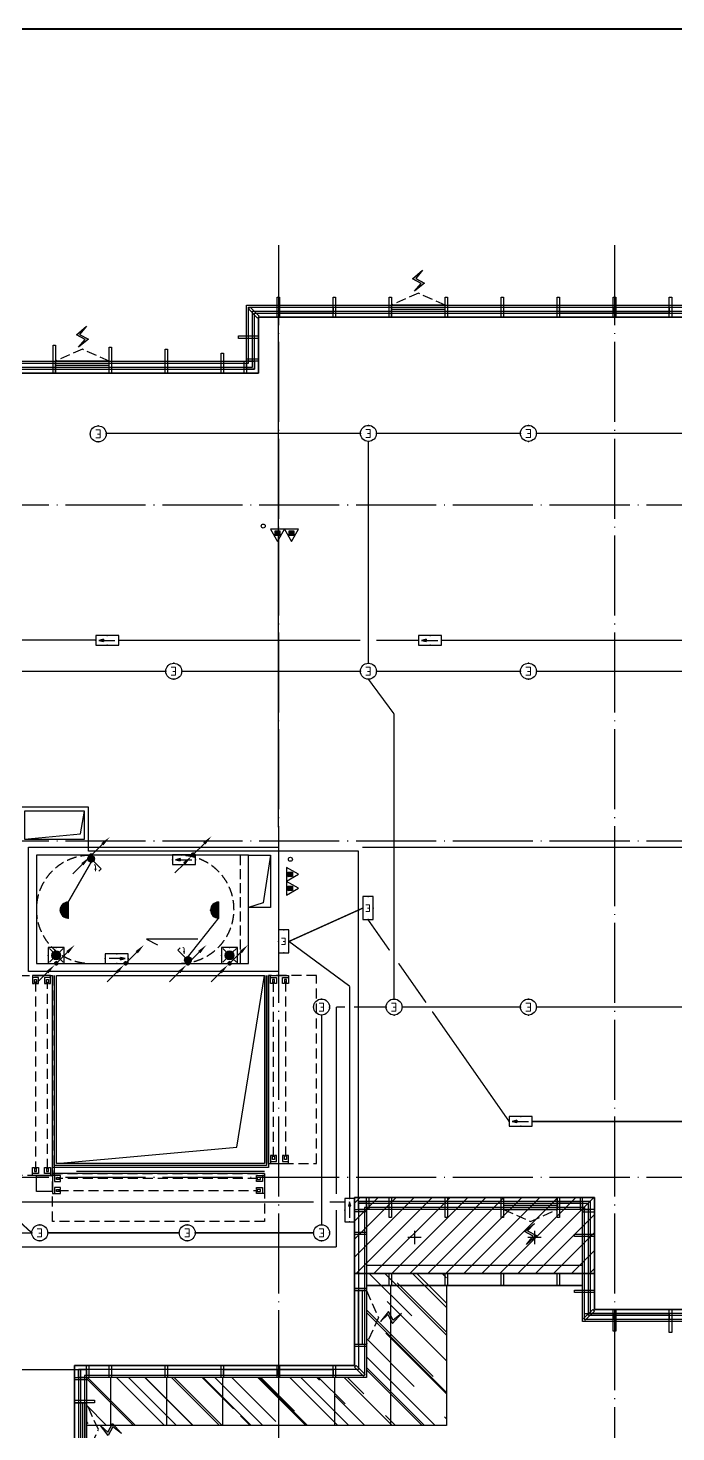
# Model space of a CAD drawing. Extents: x -292644 to 261407, y -12902 to 435090.
# Drawn here: x 130700 to 146893, y 69839 to 104925 of the extents above; entities that cross this region are included whole.
import ezdxf
from ezdxf.enums import TextEntityAlignment as Align
from ezdxf.xclip import XClip

# ---------------------------------------------------------------- set-up
doc = ezdxf.new("R2010")
doc.units = 0
doc.header["$LTSCALE"] = 1000
doc.header["$MEASUREMENT"] = 0
for name, pattern in [('104-10 轴网$0$DOTE', [2.42, 2, -0.2, 0.02, -0.2]), ('8#楼幕墙$0$109-34 轴网$0$L1$0$$AUDIT_BAD_LTYPE1', [0]), ('8#楼幕墙$0$DASH', [0.35, 0.25, -0.1]), ('DASH', [0.35, 0.25, -0.1]), ('X-104 8#10#平面_t3$0$109-34 轴网$0$L1$0$$AUDIT_BAD_LTYPE1', [0]), ('X-104 8#10#平面_t3$0$CACHE', [0.375, 0.25, -0.125]), ('X-104 8#10#平面_t3$0$DASH', [0.35, 0.25, -0.1]), ('三跑梯-偶数F$0$DASH', [0.35, 0.25, -0.1])]:
    doc.linetypes.add(name, pattern=pattern)
doc.layers.get('0').update_dxf_attribs({"linetype": 'CONTINUOUS'})
doc.layers.get('Defpoints').update_dxf_attribs({"linetype": 'CONTINUOUS'})
for name, color, linetype in [('104-10 轴网$0$A_AXIS-轴线', 36, '104-10 轴网$0$DOTE'), ('8#楼幕墙$0$04-电动窗', 1, 'CONTINUOUS'), ('8#楼幕墙$0$A-C_玻璃幕墙', 140, 'CONTINUOUS'), ('8#楼幕墙$0$A-O_屋面', 201, 'CONTINUOUS'), ('8#楼幕墙$0$A-TECH_结构', 21, 'CONTINUOUS'), ('EQUIP-照明', 3, 'CONTINUOUS'), ('LWIRE', 4, 'CONTINUOUS'), ('WIRE-应急', 2, 'DASH'), ('WIRE-照明', 1, 'CONTINUOUS'), ('X-104 8#10#平面_t3$0$A-C_玻璃幕墙', 140, 'CONTINUOUS'), ('X-104 8#10#平面_t3$0$A-E_栏杆', 232, 'CONTINUOUS'), ('X-104 8#10#平面_t3$0$A-FC', 242, 'X-104 8#10#平面_t3$0$CACHE'), ('X-104 8#10#平面_t3$0$A-O_分水线', 127, 'CONTINUOUS'), ('X-104 8#10#平面_t3$0$A-O_屋面', 201, 'CONTINUOUS'), ('X-104 8#10#平面_t3$0$A-SUR_看线', 231, 'CONTINUOUS'), ('X-104 8#10#平面_t3$0$A-TECH_结构', 21, 'CONTINUOUS'), ('X-104 8#10#平面_t3$0$A_STR-砌块墙', 121, 'CONTINUOUS'), ('X-104 8#10#平面_t3$0$EH_玻璃', 156, 'CONTINUOUS'), ('X-104 8#10#平面_t3$0$水-消火栓', 41, 'CONTINUOUS')]:
    doc.layers.add(name, color=color, linetype=linetype)
doc.layers.add('X-104 8#10#平面_t3$0$000套内', color=226, linetype='CONTINUOUS', lineweight=30, plot=False)
doc.layers.add('X-104 8#10#平面_t3$0$04-不打印_辅助线', color=165, linetype='CONTINUOUS', plot=False)
doc.layers.add('三跑梯-偶数F$0$04-不打印_辅助线', color=165, linetype='CONTINUOUS', plot=False)
doc.layers.get('X-104 8#10#平面_t3$0$A-O_分水线').off()
doc.styles.add('_TEL_DIM', font='SIMPLEX', dxfattribs={"width": 0.7, "height": 3.5, "bigfont": 'HZTXT'})
doc.styles.get("Standard").update_dxf_attribs({"font": 'gbenor.shx', "bigfont": 'gbcbig.shx'})

# ---------------------------------------------------------------- blocks, each defined once
blk = doc.blocks.new('104-10 轴网')
at = {"layer": '104-10 轴网$0$A_AXIS-轴线', "linetype": '104-10 轴网$0$DOTE'}
for p, q in [((145630, 40100), (145630, -6500)), ((154030, 40100), (154030, -6500)), ((168930, 33600), (113930, 33600)), ((168930, 25200), (113930, 25200)), ((168930, 16800), (113930, 16800))]:
    blk.add_line(p, q, dxfattribs=at)
at = {"layer": 'Defpoints'}
blk.add_lwpolyline([(104380, 45500), (178480, 45500), (178480, -11900), (104380, -11900)], close=True, dxfattribs=at)
blk = doc.blocks.new('图框-A1')
at = {"const_width": 0.5}
blk.add_lwpolyline([(766, 584), (25, 584), (25, 10), (766, 10)], close=True, dxfattribs=at)
blk = doc.blocks.new('X-104 8#10#平面_t3$0$dfsdgf')
at = {"layer": 'X-104 8#10#平面_t3$0$A-E_栏杆'}
for points in [[(250, -5050), (250, -250), (5650, -250), (5650, -5050)], [(300, -5050), (300, -300), (5600, -300), (5600, -5050)]]:
    blk.add_lwpolyline(points, dxfattribs=at)
blk = doc.blocks.new('三跑梯-偶数F')
at = {"color": 8, "linetype": '三跑梯-偶数F$0$DASH'}
for centre, start, end in [((1350, 3950), 0, 180), ((1350, 1710), 180, 0)]:
    blk.add_arc(centre, 1350, start, end, dxfattribs=at)
at = {"layer": '三跑梯-偶数F$0$04-不打印_辅助线', "linetype": '三跑梯-偶数F$0$DASH'}
blk.add_line((0, 200), (2700, 200), dxfattribs=at)
at = {"layer": '三跑梯-偶数F$0$04-不打印_辅助线'}
blk.add_lwpolyline([(2700, 5300), (0, 5300), (0, 0), (2700, 0)], close=True, dxfattribs=at)
blk.add_lwpolyline([(605, 1265), (605, 2550), (459, 2270)], dxfattribs=at)
blk = doc.blocks.new('X-104 8#10#平面_t3$0$fdhggh')
at = {"layer": 'X-104 8#10#平面_t3$0$04-不打印_辅助线', "linetype": 'X-104 8#10#平面_t3$0$109-34 轴网$0$L1$0$$AUDIT_BAD_LTYPE1'}
h = blk.add_hatch(dxfattribs=at)
h.set_pattern_fill('ANSI31', color=256, scale=200)
h.set_pattern_definition([(45, (-98156.95, 16800), (-224.5064, 224.5064), [])])
h.paths.add_polyline_path([(27100, 73800), (33100, 73800), (33100, 75700), (27100, 75700)])
at = {"layer": 'X-104 8#10#平面_t3$0$A-TECH_结构', "linetype": 'X-104 8#10#平面_t3$0$109-34 轴网$0$L1$0$$AUDIT_BAD_LTYPE1'}
for points in [[(42500, 87900), (42500, 97700), (24700, 97700), (24700, 96300), (13500, 96300), (13500, 89300), (7900, 89300), (7900, 87900), (-3300, 87900), (-3300, 76700), (-4700, 76700), (-4700, 56100), (8900, 56100), (8900, 58900), (20100, 58900), (20100, 71500), (27100, 71500), (27100, 75700), (33100, 75700), (33100, 72900), (45300, 72900), (45300, 87900)], [(19650, 81250), (24850, 81250), (24850, 76550), (19650, 76550)], [(27100, 73800), (33100, 73800), (33100, 75700), (27100, 75700), (27100, 73800)]]:
    blk.add_lwpolyline(points, close=True, dxfattribs=at)
blk = doc.blocks.new('X-104 8#10#平面_t3$0$fdsgdfh')
at = {"layer": 'X-104 8#10#平面_t3$0$A-TECH_结构', "linetype": 'X-104 8#10#平面_t3$0$109-34 轴网$0$L1$0$$AUDIT_BAD_LTYPE1'}
for points in [[(18850, 25250), (20254, 25389), (20350, 25950)], [(8450, 23450), (8450, 22150), (8921, 22309), (9050, 23450), (8450, 23450)], [(16150, 22850), (15854, 22126), (14550, 21950)], [(16750, 14500), (16349, 14335), (16150, 12800)]]:
    blk.add_lwpolyline(points, dxfattribs=at)
for points in [[(20350, 25950), (18850, 25950), (18850, 25250), (20350, 25250)], [(8450, 24850), (9050, 24850), (9050, 23550), (8450, 23550)], [(8450, 23450), (9050, 23450), (9050, 22150), (8450, 22150)], [(14550, 22850), (16150, 22850), (16150, 21950), (14550, 21950)], [(10750, 15200), (10050, 15200), (10050, 14700), (10750, 14700)], [(11200, 14500), (10050, 14500), (10050, 12800), (11200, 12800)], [(16150, 14500), (16750, 14500), (16750, 12800), (16150, 12800)]]:
    blk.add_lwpolyline(points, close=True, dxfattribs=at)
at = {"layer": 'X-104 8#10#平面_t3$0$A-TECH_结构'}
for points in [[(8450, 23550), (8450, 24850), (9050, 24850), (8862, 23719)], [(24450, 23550), (24450, 24850), (25000, 24850), (24819, 23660)], [(24450, 24850), (25000, 24850), (25000, 23550), (24450, 23550)]]:
    blk.add_lwpolyline(points, close=True, dxfattribs=at)
for points in [[(10050, 14700), (10619, 14783), (10750, 15200)], [(11200, 14500), (11005, 13062), (10050, 12800)]]:
    blk.add_lwpolyline(points, dxfattribs=at)
blk = doc.blocks.new('104-8910 结构')
at = {"layer": 'Defpoints'}
blk.add_lwpolyline([(-19000, -118200), (61000, -118200), (61000, 41800), (-19000, 41800)], close=True, dxfattribs=at)
blk = doc.blocks.new('8#楼幕墙$0$ii')
blk.add_lwpolyline([(-1340, 0), (0, 0), (0, -150), (-1340, -150)], close=True)
blk = doc.blocks.new('8#楼幕墙$0$$TCHSYS$WIN2D')
for p, q in [((-0.5, 0.5), (0.5, 0.5)), ((-0.5, 0.5), (-0.5, -0.5)), ((0.5, 0.5), (0.5, -0.5)), ((0.5, 0.167), (-0.5, 0.167)), ((0.5, -0.167), (-0.5, -0.167)), ((-0.5, -0.5), (0.5, -0.5))]:
    blk.add_line(p, q)
blk = doc.blocks.new('8#楼幕墙$0$开启扇')
at = {"layer": '8#楼幕墙$0$04-电动窗'}
h = blk.add_hatch(color=1, dxfattribs=at)
h.dxf.hatch_style = 1
h.paths.add_polyline_path([(771, 399), (600, 588), (817, 705), (569, 925), (738, 715), (521, 598)])
at = {"linetype": '8#楼幕墙$0$DASH'}
blk.add_lwpolyline([(0, 50), (670, 350), (1340, 50)], dxfattribs=at)
at = {"layer": '8#楼幕墙$0$04-电动窗', "color": 1}
blk.add_lwpolyline([(771, 399), (600, 588), (817, 705), (569, 925), (738, 715), (521, 598), (771, 399)], close=True, dxfattribs=at)
at = {"xscale": -1340, "yscale": 300, "zscale": 1340, "rotation": 180}
blk.add_blockref('8#楼幕墙$0$$TCHSYS$WIN2D', (670, -100), dxfattribs=at)
blk = doc.blocks.new('*U5100')
blk.add_lwpolyline([(720, 0), (0, 0), (0, 150), (720, 150)], close=True)
blk = doc.blocks.new('*U5091')
blk.add_lwpolyline([(510, 0), (0, 0), (0, 150), (510, 150)], close=True)
blk = doc.blocks.new('8#楼幕墙$0$A$C13E80662')
for points in [[(150, 150), (150, 200), (0, 200), (0, 0), (150, 0)], [(150, 0), (200, 0), (200, 150), (150, 150)]]:
    blk.add_lwpolyline(points)
blk = doc.blocks.new('8#楼幕墙')
at = {"layer": '8#楼幕墙$0$A-C_玻璃幕墙'}
for points in [[(-3600, 88200), (7600, 88200), (7600, 89600), (13200, 89600), (13200, 96600), (24400, 96600), (24400, 98000), (42800, 98000), (42800, 88200), (45600, 88200), (45600, 72600), (32800, 72600), (32800, 75400), (27400, 75400), (27400, 71200), (20400, 71200), (20400, 58600), (9200, 58600), (9200, 55800), (-5000, 55800), (-5000, 77000), (-3600, 77000)], [(-3550, 88150), (7650, 88150), (7650, 89550), (13250, 89550), (13250, 96550), (24450, 96550), (24450, 97950), (42750, 97950), (42750, 88150), (45550, 88150), (45550, 72650), (32850, 72650), (32850, 75450), (27350, 75450), (27350, 71250), (20350, 71250), (20350, 58650), (9150, 58650), (9150, 55850), (-4950, 55850), (-4950, 76950), (-3550, 76950)], [(24721, 97721), (24679, 97679), (24450, 97908), (24492, 97950)], [(25170, 98200), (25230, 98200), (25230, 97700), (25170, 97700)], [(26570, 98200), (26630, 98200), (26630, 97700), (26570, 97700)], [(27970, 98200), (28030, 98200), (28030, 97700), (27970, 97700)], [(29370, 98200), (29430, 98200), (29430, 97700), (29370, 97700)], [(30770, 98200), (30830, 98200), (30830, 97700), (30770, 97700)], [(32170, 98200), (32230, 98200), (32230, 97700), (32170, 97700)], [(33570, 98200), (33630, 98200), (33630, 97700), (33570, 97700)], [(34970, 98200), (35030, 98200), (35030, 97700), (34970, 97700)], [(-3400, 88000), (7800, 88000), (7800, 89400), (13400, 89400), (13400, 96400), (24600, 96400), (24600, 97800), (42600, 97800), (42600, 88000), (45400, 88000), (45400, 72800), (33000, 72800), (33000, 75600), (27200, 75600), (27200, 71400), (20200, 71400), (20200, 58800), (9000, 58800), (9000, 56000), (-4800, 56000), (-4800, 76800), (-3400, 76800)], [(24200, 97170), (24200, 97230), (24700, 97230), (24700, 97170)], [(19570, 97000), (19630, 97000), (19630, 96300), (19570, 96300)], [(20970, 96950), (21030, 96950), (21030, 96300), (20970, 96300)], [(22370, 96900), (22430, 96900), (22430, 96300), (22370, 96300)], [(23770, 96800), (23830, 96800), (23830, 96300), (23770, 96300)], [(24340, 96600), (24400, 96600), (24400, 96300), (24340, 96300)], [(24400, 96600), (24400, 96660), (24700, 96660), (24700, 96600)], [(27460, 75400), (27400, 75400), (27400, 75700), (27460, 75700)], [(27970, 75700), (28030, 75700), (28030, 75200), (27970, 75200)], [(29370, 75700), (29430, 75700), (29430, 75200), (29370, 75200)], [(30770, 75700), (30830, 75700), (30830, 75200), (30770, 75200)], [(32170, 75700), (32230, 75700), (32230, 75200), (32170, 75200)], [(32740, 75400), (32800, 75400), (32800, 75700), (32740, 75700)], [(27400, 75400), (27400, 75340), (27100, 75340), (27100, 75400)], [(32800, 75400), (32800, 75340), (33100, 75340), (33100, 75400)], [(27100, 74770), (27100, 74830), (27400, 74830), (27400, 74770)], [(32600, 74720), (32600, 74780), (33100, 74780), (33100, 74720)], [(27970, 73800), (28030, 73800), (28030, 73500), (27970, 73500)], [(29370, 73800), (29430, 73800), (29430, 73500), (29370, 73500)], [(30770, 73800), (30830, 73800), (30830, 73500), (30770, 73500)], [(32170, 73800), (32230, 73800), (32230, 73500), (32170, 73500)], [(27100, 73370), (27100, 73430), (27400, 73430), (27400, 73370)], [(32600, 73320), (32600, 73380), (33100, 73380), (33100, 73320)], [(32829, 72671), (32871, 72629), (33100, 72858), (33058, 72900)], [(33570, 72900), (33630, 72900), (33630, 72360), (33570, 72360)], [(34970, 72900), (35030, 72900), (35030, 72320), (34970, 72320)], [(27100, 71970), (27100, 72030), (27400, 72030), (27400, 71970)], [(20460, 71200), (20400, 71200), (20400, 71500), (20460, 71500)], [(20970, 71500), (21030, 71500), (21030, 71200), (20970, 71200)], [(22370, 71500), (22430, 71500), (22430, 71200), (22370, 71200)], [(23770, 71500), (23830, 71500), (23830, 71200), (23770, 71200)], [(25170, 71500), (25230, 71500), (25230, 71200), (25170, 71200)], [(26570, 71500), (26630, 71500), (26630, 71200), (26570, 71200)], [(27371, 71271), (27329, 71229), (27100, 71458), (27142, 71500)], [(20400, 71200), (20400, 71140), (20100, 71140), (20100, 71200)], [(20100, 70570), (20100, 70630), (20600, 70630), (20600, 70570)]]:
    blk.add_lwpolyline(points, close=True, dxfattribs=at)
at = {"layer": '8#楼幕墙$0$A-O_屋面'}
for points in [[(32800, 74000), (27400, 74000)], [(32800, 73800), (27400, 73800)], [(32800, 73500), (27400, 73500)]]:
    blk.add_lwpolyline(points, dxfattribs=at)
at = {"layer": '8#楼幕墙$0$A-TECH_结构'}
blk.add_line((27100, 73800), (33100, 73800), dxfattribs=at)
blk.add_lwpolyline([(-3300, 87900), (7900, 87900), (7900, 89300), (13500, 89300), (13500, 96300), (24700, 96300), (24700, 97700), (42500, 97700), (42500, 87900), (45300, 87900), (45300, 72900), (33100, 72900), (33100, 75700), (27100, 75700), (27100, 71500), (20100, 71500), (20100, 58900), (8900, 58900), (8900, 56100), (-4700, 56100), (-4700, 76700), (-3300, 76700)], close=True, dxfattribs=at)
at = {"layer": '8#楼幕墙$0$A-C_玻璃幕墙', "linetype": '8#楼幕墙$0$109-34 轴网$0$L1$0$$AUDIT_BAD_LTYPE1', "xscale": -1}
for p in [(29370, 97950), (20970, 96550)]:
    blk.add_blockref('8#楼幕墙$0$开启扇', p, dxfattribs=at)
at = {"layer": '8#楼幕墙$0$A-C_玻璃幕墙'}
for p in [(26570, 97950), (33570, 97950), (34970, 97950)]:
    blk.add_blockref('8#楼幕墙$0$ii', p, dxfattribs=at)
at = {"layer": '8#楼幕墙$0$A-C_玻璃幕墙', "xscale": -1}
blk.add_blockref('8#楼幕墙$0$A$C13E80662', (24600, 96400), dxfattribs=at)
at = {"layer": '8#楼幕墙$0$A-C_玻璃幕墙', "xscale": -1, "rotation": 180}
for p in [(27200, 75600), (20200, 71400)]:
    blk.add_blockref('8#楼幕墙$0$A$C13E80662', p, dxfattribs=at)
at = {"layer": '8#楼幕墙$0$A-C_玻璃幕墙', "linetype": '8#楼幕墙$0$109-34 轴网$0$L1$0$$AUDIT_BAD_LTYPE1', "xscale": -1}
for p, rotation in [((30830, 75450), 180), ((20350, 69230), 270)]:
    blk.add_blockref('8#楼幕墙$0$开启扇', p, dxfattribs=dict(at, rotation=rotation))
at = {"layer": '8#楼幕墙$0$A-C_玻璃幕墙', "rotation": 180}
for name, p in [('*U5091', (32740, 75600)), ('8#楼幕墙$0$A$C13E80662', (33000, 75600)), ('*U5100', (33570, 72800)), ('8#楼幕墙$0$ii', (33630, 72650)), ('8#楼幕墙$0$ii', (23830, 71250)), ('8#楼幕墙$0$ii', (25230, 71250))]:
    blk.add_blockref(name, p, dxfattribs=at)
at = {"layer": '8#楼幕墙$0$A-C_玻璃幕墙', "linetype": '8#楼幕墙$0$109-34 轴网$0$L1$0$$AUDIT_BAD_LTYPE1', "rotation": 270}
blk.add_blockref('8#楼幕墙$0$开启扇', (27350, 73370), dxfattribs=at)
blk = doc.blocks.new('*U4906')
at = {"layer": 'X-104 8#10#平面_t3$0$A-E_栏杆'}
for points in [[(-5300, 50), (0, 50)], [(-5300, 0), (-600, 0)]]:
    blk.add_lwpolyline(points, dxfattribs=at)
at = {"layer": 'X-104 8#10#平面_t3$0$A-FC'}
for p, q in [((-150, 475), (-5135, 475)), ((-5135, 174), (-165, 174))]:
    blk.add_line(p, q, dxfattribs=at)
blk.add_lwpolyline([(0, 50), (-5300, 50), (-5300, 1250), (0, 1250)], close=True, dxfattribs=at)
at = {"layer": 'X-104 8#10#平面_t3$0$A-FC', "ltscale": 1000}
for points in [[(-5250, 100), (-5250, 250), (-5100, 250), (-5100, 200), (-5200, 200), (-5200, 150), (-5100, 150), (-5100, 100), (-5300, 100), (-5300, 550), (-5100, 550), (-5100, 500), (-5200, 500), (-5200, 450), (-5100, 450), (-5100, 400), (-5250, 400), (-5250, 550)], [(-50, 100), (-50, 250), (-200, 250), (-200, 200), (-100, 200), (-100, 150), (-200, 150), (-200, 100), (0, 100), (0, 550), (-200, 550), (-200, 500), (-100, 500), (-100, 450), (-200, 450), (-200, 400), (-50, 400), (-50, 550)]]:
    blk.add_lwpolyline(points, dxfattribs=at)
blk = doc.blocks.new('*U4907')
at = {"layer": 'X-104 8#10#平面_t3$0$A-E_栏杆'}
for points in [[(-5000, 50), (0, 50)], [(-5000, 0), (-300, 0)]]:
    blk.add_lwpolyline(points, dxfattribs=at)
at = {"layer": 'X-104 8#10#平面_t3$0$A-FC'}
for p, q in [((-150, 475), (-4835, 475)), ((-4835, 174), (-165, 174))]:
    blk.add_line(p, q, dxfattribs=at)
blk.add_lwpolyline([(0, 50), (-5000, 50), (-5000, 1250), (0, 1250)], close=True, dxfattribs=at)
at = {"layer": 'X-104 8#10#平面_t3$0$A-FC', "ltscale": 1000}
for points in [[(-4950, 100), (-4950, 250), (-4800, 250), (-4800, 200), (-4900, 200), (-4900, 150), (-4800, 150), (-4800, 100), (-5000, 100), (-5000, 550), (-4800, 550), (-4800, 500), (-4900, 500), (-4900, 450), (-4800, 450), (-4800, 400), (-4950, 400), (-4950, 550)], [(-50, 100), (-50, 250), (-200, 250), (-200, 200), (-100, 200), (-100, 150), (-200, 150), (-200, 100), (0, 100), (0, 550), (-200, 550), (-200, 500), (-100, 500), (-100, 450), (-200, 450), (-200, 400), (-50, 400), (-50, 550)]]:
    blk.add_lwpolyline(points, dxfattribs=at)
blk = doc.blocks.new('*U4908')
at = {"layer": 'X-104 8#10#平面_t3$0$A-E_栏杆'}
for points in [[(-4700, 50), (0, 50)], [(-4700, 0), (0, 0)]]:
    blk.add_lwpolyline(points, dxfattribs=at)
at = {"layer": 'X-104 8#10#平面_t3$0$A-FC'}
for p, q in [((-150, 475), (-4535, 475)), ((-4535, 174), (-165, 174))]:
    blk.add_line(p, q, dxfattribs=at)
blk.add_lwpolyline([(0, 50), (-4700, 50), (-4700, 1250), (0, 1250)], close=True, dxfattribs=at)
at = {"layer": 'X-104 8#10#平面_t3$0$A-FC', "ltscale": 1000}
for points in [[(-4650, 100), (-4650, 250), (-4500, 250), (-4500, 200), (-4600, 200), (-4600, 150), (-4500, 150), (-4500, 100), (-4700, 100), (-4700, 550), (-4500, 550), (-4500, 500), (-4600, 500), (-4600, 450), (-4500, 450), (-4500, 400), (-4650, 400), (-4650, 550)], [(-50, 100), (-50, 250), (-200, 250), (-200, 200), (-100, 200), (-100, 150), (-200, 150), (-200, 100), (0, 100), (0, 550), (-200, 550), (-200, 500), (-100, 500), (-100, 450), (-200, 450), (-200, 400), (-50, 400), (-50, 550)]]:
    blk.add_lwpolyline(points, dxfattribs=at)
blk = doc.blocks.new('X-104 8#10#平面_t3$0$dsrr')
at = {"layer": 'X-104 8#10#平面_t3$0$A-TECH_结构', "color": 2, "linetype": 'X-104 8#10#平面_t3$0$109-34 轴网$0$L1$0$$AUDIT_BAD_LTYPE1'}
blk.add_lwpolyline([(-6050, 50), (-5650, 50), (-5650, -350), (-6050, -350)], close=True, dxfattribs=at)
at = {"linetype": 'X-104 8#10#平面_t3$0$109-34 轴网$0$L1$0$$AUDIT_BAD_LTYPE1'}
for name, p, rotation in [('*U4907', (-5600, 5050), 90), ('*U4906', (-5650, 150), 179.9999999999999)]:
    blk.add_blockref(name, p, dxfattribs=dict(at, rotation=rotation))
at = {"linetype": 'X-104 8#10#平面_t3$0$109-34 轴网$0$L1$0$$AUDIT_BAD_LTYPE1', "xscale": -1, "rotation": 270}
blk.add_blockref('*U4908', (-300, 5050), dxfattribs=at)
blk = doc.blocks.new('X-104 8#10#平面_t3$0$jtkjuyriuy')
h = blk.add_hatch()
h.set_pattern_fill('ANSI31', color=8, scale=30, angle=45)
h.set_pattern_definition([(90, (0, 0), (-47.625, 1e-14), [])])
h.paths.add_polyline_path([(-138, 138), (138, 138), (138, -138), (-138, -138)])
for points in [[(-168, 168), (168, 168), (168, -168), (-168, -168)], [(-138, 138), (138, 138), (138, -138), (-138, -138)]]:
    blk.add_lwpolyline(points, close=True)
at = {"layer": 'X-104 8#10#平面_t3$0$04-不打印_辅助线'}
for p, q in [((-168, 0), (168, 0)), ((0, 168), (0, -168))]:
    blk.add_line(p, q, dxfattribs=at)
blk = doc.blocks.new('X-104 8#10#平面_t3$0$$TWTSYS$00000546')
h = blk.add_hatch()
h.set_pattern_fill('ANSI31', color=256, scale=200, style=0)
h.set_pattern_definition([(45, (-38543.802, -6670.83), (-17.67767, 17.67767), [])])
h.paths.add_polyline_path([(-65, 174), (65, 174), (65, 44), (-65, 44)])
for points in [[(0, 344), (-198, 0), (198, 0)], [(-65, 174), (65, 174), (65, 44), (-65, 44)]]:
    blk.add_lwpolyline(points, close=True)
blk = doc.blocks.new('X-104 8#10#平面_t3$0$A$C46662BA1')
at = {"layer": 'X-104 8#10#平面_t3$0$水-消火栓'}
for centre in [(136577, 92480), (137257, 84150)]:
    blk.add_circle(centre, 50, dxfattribs=at)
at = {"layer": 'X-104 8#10#平面_t3$0$水-消火栓', "xscale": 0.88, "yscale": 0.88, "zscale": 0.88}
for p, rotation in [((136932, 92400), 179.9999999999992), ((137282, 92400), 179.9999999999992), ((137157, 83775), 270), ((137157, 83425), 270)]:
    blk.add_blockref('X-104 8#10#平面_t3$0$$TWTSYS$00000546', p, dxfattribs=dict(at, rotation=rotation))
blk = doc.blocks.new('X-104 8#10#平面_t3')
at = {"layer": 'X-104 8#10#平面_t3$0$EH_玻璃'}
h = blk.add_hatch(dxfattribs=at)
h.set_pattern_fill('AR-RROOF', color=256, scale=600, angle=135)
h.set_pattern_definition([(135, (153756.95, 1e-05), (-1724.209, 646.5784), [11430, -1524, 3810, -762]), (135, (152770.9, 447.2), (-177.809, -1255.44), [2286, -251.46, 4572, -571.5]), (135, (153029.55, -188.6), (-3162.8462, 2440.8336), [6096, -1066.8, 3048, -762])])
h.paths.add_polyline_path([(141157, 73800), (139157, 73800), (139157, 71200), (132157, 71200), (132157, 70000), (141157, 70000)])
at = {"layer": 'X-104 8#10#平面_t3$0$000套内'}
for points in [[(125107, 89400), (125107, 96450), (136307, 96450), (136307, 97850), (154407, 97850), (154407, 88050), (157207, 88050), (157207, 72750), (144707, 72750), (144707, 75550), (138957, 75550), (138957, 84350), (132207, 84350), (132207, 85450), (128307, 85450), (128307, 89400), (125107, 89400)], [(120157, 88050), (120157, 84250), (120057, 84250), (120057, 81450), (121707, 81450), (121707, 72100), (128807, 72100), (128807, 71400), (132007, 71400), (132007, 58750), (120807, 58750), (120807, 55950), (106907, 55950), (106907, 71500), (106907, 76850), (108307, 76850), (108307, 88050)]]:
    blk.add_lwpolyline(points, close=True, dxfattribs=at)
at = {"layer": 'X-104 8#10#平面_t3$0$000套内', "linetype": 'X-104 8#10#平面_t3$0$109-34 轴网$0$L1$0$$AUDIT_BAD_LTYPE1'}
blk.add_lwpolyline([(136957, 81350), (130707, 81350), (130707, 84450), (136957, 84450)], close=True, dxfattribs=at)
at = {"layer": 'X-104 8#10#平面_t3$0$04-不打印_辅助线'}
blk.add_lwpolyline([(144557, 73500), (144557, 75400), (139157, 75400), (139157, 73500)], close=True, dxfattribs=at)
at = {"layer": 'X-104 8#10#平面_t3$0$A-C_玻璃幕墙'}
for p, q in [((139757, 73500), (139757, 70000)), ((132757, 71200), (132757, 70000)), ((134157, 71200), (134157, 70000)), ((135557, 71200), (135557, 70000)), ((136957, 71200), (136957, 70000)), ((138357, 71200), (138357, 70000))]:
    blk.add_line(p, q, dxfattribs=at)
blk.add_lwpolyline([(141157, 73500), (141157, 70000), (132157, 70000)], dxfattribs=at)
at = {"layer": 'X-104 8#10#平面_t3$0$A-O_屋面'}
for points in [[(144557, 73800), (139157, 73800)], [(144557, 73500), (139157, 73500)]]:
    blk.add_lwpolyline(points, dxfattribs=at)
at = {"layer": 'X-104 8#10#平面_t3$0$A-SUR_看线', "linetype": 'X-104 8#10#平面_t3$0$DASH', "ltscale": 2, "const_width": 30}
for points in [[(136957, 97700), (136957, 84950)], [(139057, 84450), (157057, 84450)]]:
    blk.add_lwpolyline(points, dxfattribs=at)
at = {"layer": 'X-104 8#10#平面_t3$0$A-TECH_结构'}
blk.add_lwpolyline([(136607, 76550), (131407, 76550), (131407, 81250), (136607, 81250)], close=True, dxfattribs=at)
blk.add_lwpolyline([(131407, 76550), (135917, 76956), (136607, 81250)], dxfattribs=at)
at = {"layer": 'X-104 8#10#平面_t3$0$A-TECH_结构', "linetype": 'X-104 8#10#平面_t3$0$109-34 轴网$0$L1$0$$AUDIT_BAD_LTYPE1'}
blk.add_lwpolyline([(144857, 73800), (138857, 73800)], dxfattribs=at)
at = {"linetype": 'X-104 8#10#平面_t3$0$109-34 轴网$0$L1$0$$AUDIT_BAD_LTYPE1'}
ref = blk.add_blockref('8#楼幕墙', (111757, 0), dxfattribs=at)
XClip(ref).set_block_clipping_path([(-18549.9999999995, -12899.9999999999), (65550.0000000003, 284100.0000000003)])
for name, p in [('X-104 8#10#平面_t3$0$fdhggh', (111757, 0)), ('X-104 8#10#平面_t3$0$fdsgdfh', (111757, 59400)), ('X-104 8#10#平面_t3$0$dsrr', (136957, 76200))]:
    blk.add_blockref(name, p, dxfattribs=at)
at = {"xscale": 100, "yscale": 100, "zscale": 100}
blk.add_blockref('图框-A1', (93207, 46500), dxfattribs=at)
at = {"linetype": 'X-104 8#10#平面_t3$0$109-34 轴网$0$L1$0$$AUDIT_BAD_LTYPE1'}
ref = blk.add_blockref('104-10 轴网', (-8673, 59400), dxfattribs=at)
XClip(ref).set_block_clipping_path([(104379.5977508624, -11900), (178479.5977508624, 45500)])
ref = blk.add_blockref('104-8910 结构', (153887, -13300), dxfattribs=dict(at, rotation=180))
XClip(ref).set_block_clipping_path([(-15919.9999999996, -118200.0000000001), (58180.0000000003, -60800.0000000001)])
at = {"linetype": 'X-104 8#10#平面_t3$0$109-34 轴网$0$L1$0$$AUDIT_BAD_LTYPE1', "rotation": 180}
blk.add_blockref('X-104 8#10#平面_t3$0$dfsdgf', (136957, 76200), dxfattribs=at)
at = {"layer": 'X-104 8#10#平面_t3$0$A-O_分水线', "linetype": 'X-104 8#10#平面_t3$0$109-34 轴网$0$L1$0$$AUDIT_BAD_LTYPE1'}
blk.add_blockref('X-104 8#10#平面_t3$0$A$C46662BA1', (0, 0), dxfattribs=at)
at = {"layer": 'X-104 8#10#平面_t3$0$A-O_分水线', "xscale": -1}
for p in [(140357, 74700), (143357, 74700)]:
    blk.add_blockref('X-104 8#10#平面_t3$0$jtkjuyriuy', p, dxfattribs=at)
at = {"layer": 'X-104 8#10#平面_t3$0$A_STR-砌块墙', "rotation": 90}
blk.add_blockref('三跑梯-偶数F', (136207, 81550), dxfattribs=at)
blk = doc.blocks.new('$equip$00001147')
blk.add_circle((0, 0), 0.5)
at = {"flags": 9}
blk.add_attdef('A', (0, 0), '', height=0.00002, dxfattribs=at)
blk = doc.blocks.new('$equip_U$00000361(HT0843)')
for p in [(-0.5, 0), (0, 0.5), (0.5, 0), (0, -0.5)]:
    blk.add_point(p)
blk.add_blockref('$equip$00001147', (0, 0))
at = {"color": 7, "style": '_TEL_DIM'}
blk.add_attdef('$TEXT$', text='', height=0.5, dxfattribs=at).set_placement((0, 0), align=Align.MIDDLE_CENTER)
at = {"color": 7, "style": '_TEL_DIM', "flags": 1}
for tag in ['A', 'REMARK']:
    blk.add_attdef(tag, text='', height=0.000025, dxfattribs=at).set_placement((0, 0), align=Align.MIDDLE_CENTER)
blk = doc.blocks.new('$equip$00001168')
blk.add_line((-0.5, 0), (0.5, 0))
blk.add_arc((0, 0), 0.5, 180, 0)
for p in [(-0.5, 0), (0, 0), (0.5, 0), (0, -0.5)]:
    blk.add_point(p)
for points in [[(0.433, -0.25), (-0.433, -0.25), (0.5, 0), (-0.5, 0)], [(0.25, -0.433), (-0.25, -0.433), (0.433, -0.25), (-0.433, -0.25)], [(0, -0.5), (0, -0.5), (0.25, -0.433), (-0.25, -0.433)]]:
    blk.add_solid(points)
at = {"flags": 9}
blk.add_attdef('A', (0, 0), '', height=0.00002, dxfattribs=at)
blk = doc.blocks.new('$equip$00001822')
for p, q in [((0.147, 0.356), (0.625, 0.833)), ((0.625, 0.833), (0.766, 0.692))]:
    blk.add_line(p, q)
blk.add_circle((0, 0.208), 0.208)
for p in [(-0.208, 0.208), (-0.015, 0.001), (0, 0.417), (0.208, 0.208)]:
    blk.add_point(p)
for points in [[(-0.18, 0.313), (0.18, 0.313), (-0.208, 0.208), (0.208, 0.208)], [(-0.18, 0.104), (0.18, 0.104), (-0.208, 0.208), (0.208, 0.208)], [(-0.104, 0.389), (0.104, 0.389), (-0.18, 0.313), (0.18, 0.313)], [(-0.104, 0.028), (0.104, 0.028), (-0.18, 0.104), (0.18, 0.104)], [(0, 0.417), (0, 0.417), (-0.104, 0.389), (0.104, 0.389)], [(0, 0), (0, 0), (-0.104, 0.028), (0.104, 0.028)]]:
    blk.add_solid(points)
at = {"color": 7, "style": '_TEL_DIM'}
blk.add_attdef('$TEXT$', text='', height=0.4, dxfattribs=at).set_placement((0.581, 0.465), align=Align.MIDDLE_CENTER)
at = {"color": 7, "style": '_TEL_DIM', "flags": 1}
blk.add_attdef('A', text='', height=0.00002, dxfattribs=at).set_placement((0, 0), align=Align.MIDDLE_CENTER)
blk = doc.blocks.new('$equip$00002604')
blk.add_hatch(color=256).paths.add_polyline_path([(0.275, 0.5, 1), (-0.274, 0.5, 1)])
for p, q in [((-0.429, 0.929), (-0.194, 0.694)), ((0.194, 0.694), (0.429, 0.929)), ((-0.429, 0.071), (-0.194, 0.306)), ((0.194, 0.306), (0.429, 0.071))]:
    blk.add_line(p, q)
at = {"const_width": 0.02}
blk.add_lwpolyline([(-0.5, 1), (-0.5, 0), (0.5, 0), (0.5, 1), (-0.5, 1), (-0.5, 0)], dxfattribs=at)
blk.add_lwpolyline([(-0.5, 1), (-0.5, 0), (0.5, 0), (0.5, 1)], close=True)
blk.add_circle((0, 0.5), 0.275)
for p in [(0, 1), (-0.5, 0.5), (0, 0), (0.5, 0.5)]:
    blk.add_point(p)
at = {"color": 7, "style": '_TEL_DIM', "flags": 1}
blk.add_attdef('A', text='', height=0.000025, dxfattribs=at).set_placement((0, 0), align=Align.MIDDLE_CENTER)
blk = doc.blocks.new('$TelecSys$00000080')
for p, q in [((-0.7, -0.7), (0, 0)), ((0.104, 0.104), (0.104, 0.104)), ((-0.104, -0.104), (-0.104, -0.104))]:
    blk.add_line(p, q)
at = {"const_width": 0.142}
blk.add_lwpolyline([(0.071, 0, 1), (-0.071, 0, 1)], format="xyb", close=True, dxfattribs=at)
blk.add_solid([(-0.63, -0.77), (-0.77, -0.63), (-1.15, -1.15)])
at = {"width": 0.8, "flags": 9}
blk.add_attdef('A', (0, 0), '', height=0.00002, rotation=180, dxfattribs=at)
blk = doc.blocks.new('$TelecSys$00000078')
for p, q in [((1.15, 1.15), (0.55, 0.55)), ((0.104, 0.104), (0.104, 0.104)), ((-0.104, -0.104), (-0.104, -0.104))]:
    blk.add_line(p, q)
at = {"const_width": 0.142}
blk.add_lwpolyline([(-0.071, 0, 1), (0.071, 0, 1)], format="xyb", close=True, dxfattribs=at)
blk.add_solid([(0.62, 0.48), (0.48, 0.62), (0.1, 0.1)])
at = {"width": 0.8, "flags": 9}
blk.add_attdef('A', (0, 0), '', height=0.00002, dxfattribs=at)
blk = doc.blocks.new('$equip$00002534')
for p, q in [((-0.72, 0.66), (-0.72, 0)), ((0.72, 0.66), (-0.72, 0.66)), ((-0.72, 0), (0.72, 0)), ((0.72, 0), (0.72, 0.66))]:
    blk.add_line(p, q)
blk.add_lwpolyline([(-0.72, 0.66), (-0.72, 0), (0.72, 0), (0.72, 0.66), (-0.72, 0.66), (-0.72, 0)])
for p in [(-0.72, 0.33), (0, 0.66), (0, 0), (0.72, 0.33)]:
    blk.add_point(p)
at = {"color": 7, "style": '_TEL_DIM'}
blk.add_attdef('$TEXT$', text='', height=0.4, dxfattribs=at).set_placement((0, 0.33), align=Align.MIDDLE_CENTER)
at = {"color": 7, "style": '_TEL_DIM', "flags": 1}
blk.add_attdef('A', text='', height=0.00002, dxfattribs=at).set_placement((0, 0), align=Align.MIDDLE_CENTER)
blk = doc.blocks.new('$equip$00002541')
blk.add_hatch(color=256).paths.add_polyline_path([(-0.24, 0.372), (-0.528, 0.3), (-0.24, 0.228)])
for p, q in [((-0.72, 0.6), (-0.72, 0)), ((0.72, 0.6), (-0.72, 0.6)), ((-0.72, 0), (0.72, 0)), ((-0.24, 0.372), (-0.528, 0.3)), ((-0.528, 0.3), (-0.24, 0.228)), ((-0.24, 0.372), (-0.24, 0.228)), ((0.72, 0), (0.72, 0.6))]:
    blk.add_line(p, q)
at = {"color": 7}
blk.add_line((-0.48, 0.3), (0.48, 0.3), dxfattribs=at)
blk.add_lwpolyline([(-0.72, 0.6), (-0.72, 0), (0.72, 0), (0.72, 0.6), (-0.72, 0.6), (-0.72, 0)])
for p in [(-0.72, 0.3), (0, 0.6), (0, 0), (0.72, 0.3)]:
    blk.add_point(p)
at = {"color": 7, "style": '_TEL_DIM', "flags": 1}
blk.add_attdef('A', text='', height=0.00002, dxfattribs=at).set_placement((0, 0), align=Align.MIDDLE_CENTER)

msp = doc.modelspace()

# ---------------------------------------------------------------- linework, layer by layer
at = {"layer": 'WIRE-应急', "linetype": 'DASH', "const_width": 35}
for points in [[(139007, 94796), (132654, 94796)], [(143007, 94796), (139407, 94796)], [(147407, 94796), (143407, 94796)], [(139207, 94596), (139207, 89050)], [(129564, 89633), (132392, 89633)], [(139007, 89621), (132968, 89621)], [(140461, 89621), (139407, 89621)], [(148693, 89621), (141037, 89621)], [(134140, 88850), (130540, 88850)], [(139007, 88850), (134540, 88850)], [(143007, 88850), (139407, 88850)], [(147407, 88850), (143407, 88850)], [(139848, 87783), (139207, 88650)], [(139848, 80659), (139848, 87783)], [(137221, 82098), (139065, 82930)], [(139197, 82642), (139735, 81874)], [(137221, 82098), (138738, 80979)], [(139960, 81552), (140646, 80571)], [(138738, 75670), (138738, 80979)], [(138405, 75787), (138405, 80459)], [(138625, 80459), (138405, 80459)], [(139648, 80459), (138850, 80459)], [(143007, 80459), (140048, 80459)], [(140803, 80346), (142725, 77597)], [(147407, 80459), (143407, 80459)], [(138036, 80259), (138036, 75015)], [(143301, 77597), (148652, 77597)], [(130791, 74815), (129786, 75732)], [(130242, 75587), (137836, 75587)], [(138236, 75587), (138618, 75587)], [(138405, 74464), (138405, 75387)], [(127478, 74813), (130791, 74813)], [(134479, 74815), (131191, 74815)], [(137836, 74815), (134879, 74815)], [(127423, 74464), (138405, 74464)]]:
    msp.add_lwpolyline(points, dxfattribs=at)
at = {"layer": 'WIRE-照明', "linetype": 'Continuous', "const_width": 35}
for points in [[(132277, 84080), (131702, 83082)], [(135462, 82682), (134697, 81717)]]:
    msp.add_lwpolyline(points, dxfattribs=at)

# ---------------------------------------------------------------- block references
msp.add_blockref('X-104 8#10#平面_t3', (0, 0))
at = {"layer": 'EQUIP-照明', "xscale": 400, "yscale": 400, "zscale": 400, "rotation": 180}
for p in [(132454, 94781), (139207, 94796), (143207, 94796), (134340, 88850), (139207, 88850), (143207, 88850), (138036, 80459), (139848, 80459), (143207, 80459), (130991, 74815), (134679, 74815), (138036, 74815)]:
    msp.add_blockref('$equip_U$00000361(HT0843)', p, dxfattribs=at).add_auto_attribs({'$TEXT$': 'E'})
at = {"layer": 'EQUIP-照明', "xscale": 400, "yscale": 400, "zscale": 400}
for name, p in [('$equip$00002541', (132680, 89501)), ('$equip$00002541', (140749, 89501)), ('$equip$00002541', (134597, 84019)), ('$equip$00002604', (131404, 81550)), ('$equip$00002604', (135736, 81550)), ('$equip$00002541', (143013, 77479))]:
    msp.add_blockref(name, p, dxfattribs=at)
at = {"layer": 'EQUIP-照明'}
ref = msp.add_blockref('$equip$00001822', (132194, 84163), dxfattribs=dict(at, xscale=400, yscale=400, zscale=400, rotation=270))
ref.add_attrib('$TEXT$', 't', dxfattribs={"layer": '0', "color": 7, "height": 160, "rotation": 180, "style": '_TEL_DIM'}).set_placement((132379, 83931), align=Align.MIDDLE_CENTER)
ref = msp.add_blockref('$equip$00002534', (139065, 82930), dxfattribs=dict(at, xscale=400, yscale=400, zscale=400, rotation=270))
ref.add_attrib('$TEXT$', 'E', dxfattribs={"layer": '0', "color": 7, "height": 160, "rotation": 180, "style": '_TEL_DIM'}).set_placement((139197, 82930), align=Align.MIDDLE_CENTER)
at = {"layer": 'EQUIP-照明', "xscale": 400, "yscale": 400, "zscale": 400}
for name, p, rotation in [('$equip$00001168', (131702, 82882), 270), ('$equip$00001168', (135462, 82882), 270), ('$equip$00002541', (132917, 81790), 180), ('$equip$00002541', (138618, 75382), 270)]:
    msp.add_blockref(name, p, dxfattribs=dict(at, rotation=rotation))
at = {"layer": 'EQUIP-照明'}
ref = msp.add_blockref('$equip$00002534', (136957, 82098), dxfattribs=dict(at, xscale=400, yscale=400, zscale=400, rotation=270))
ref.add_attrib('$TEXT$', 'E', dxfattribs={"layer": '0', "color": 7, "height": 160, "rotation": 180, "style": '_TEL_DIM'}).set_placement((137089, 82098), align=Align.MIDDLE_CENTER)
ref = msp.add_blockref('$equip$00001822', (134780, 81633), dxfattribs=dict(at, xscale=400, yscale=400, zscale=400, rotation=89.99999999999999))
ref.add_attrib('$TEXT$', 't', dxfattribs={"layer": '0', "color": 7, "height": 160, "rotation": 180, "style": '_TEL_DIM'}).set_placement((134594, 81866), align=Align.MIDDLE_CENTER)
at = {"layer": 'LWIRE', "xscale": 400, "yscale": 400, "zscale": 400, "rotation": 180}
for name, p in [('$TelecSys$00000080', (132277, 84246)), ('$TelecSys$00000080', (134826, 84269)), ('$TelecSys$00000078', (132277, 84246)), ('$TelecSys$00000078', (134826, 84269)), ('$TelecSys$00000080', (131404, 81550)), ('$TelecSys$00000080', (133137, 81550)), ('$TelecSys$00000080', (134697, 81550)), ('$TelecSys$00000080', (135736, 81550)), ('$TelecSys$00000078', (131404, 81550)), ('$TelecSys$00000078', (133137, 81550)), ('$TelecSys$00000078', (134697, 81550)), ('$TelecSys$00000078', (135736, 81550))]:
    msp.add_blockref(name, p, dxfattribs=at)

doc.saveas('drawing.dxf')
